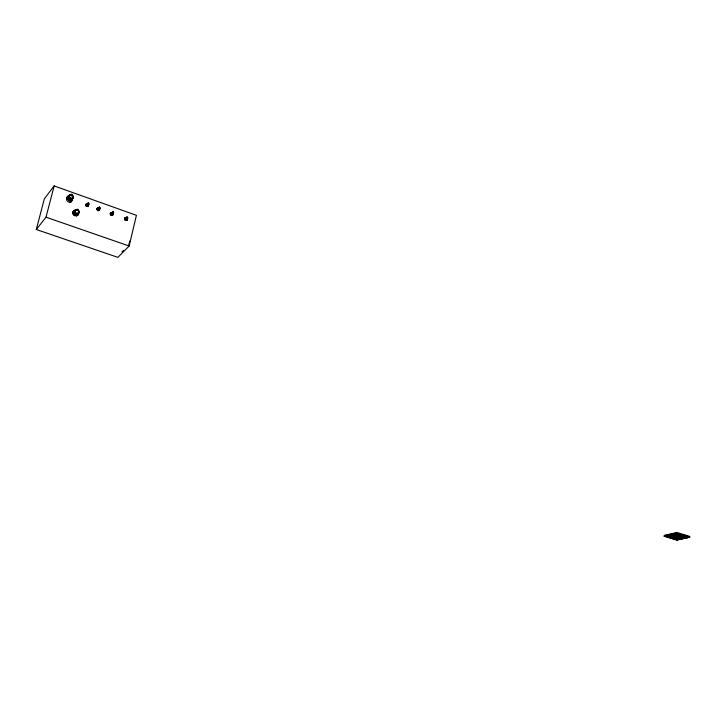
<?xml version="1.0" encoding="UTF-8"?>
<svg xmlns="http://www.w3.org/2000/svg" width="726" height="726" viewBox="0 0 726 726"><rect width="100%" height="100%" fill="white"/><g stroke="black" fill="none" stroke-linecap="round" stroke-linejoin="round"><path stroke-width="1.09" d="M127.014 217.128C124.346 218.399 129.491 219.17 127.032 216.938C123.248 218.335 130.326 219.833 126.996 216.929M75.068 210.812A2.45 2.124 36.1 0 0 73.762 213.943A2.45 2.124 36.1 0 0 77.455 214.769L79.007 212.782M112.875 211.901C110.18 213.172 115.37 213.961 112.893 211.711C109.063 213.108 116.214 214.633 112.857 211.702M686.152 536.523L686.497 537.803L686.605 536.65M686.261 536.496L686.605 537.775L686.714 536.632M687.005 537.694L687.223 536.523M687.513 537.585L687.622 536.432M688.021 537.476L688.103 536.587M688.203 536.559L688.13 537.449L687.549 537.331M688.538 537.367L685.625 537.739L688.538 537.367L688.611 536.469M689.627 537.313L689.7 536.423L677.086 532.539L664.272 535.371L664.19 536.26L676.723 540.071L689.627 537.313L677.013 533.438L664.19 536.26M679.1 537.648L679.173 536.432M679.227 537.685L679.309 536.478M679.373 535.352L679.472 533.882L679.953 534.027M679.336 537.657L679.409 536.768M679.5 535.398L679.745 533.755L679.264 533.601L679.073 536.06L676.151 535.162M679.6 537.539L679.681 536.65M679.772 534.944L679.872 533.792L679.345 533.837L679.273 534.735L679.364 533.9L679.854 534.055M679.572 539.037L682.449 538.665L679.572 539.037L679.781 536.623M679.881 535.243L679.953 534.345M679.835 537.866L679.972 535.942M679.981 535.543L680.062 534.327M680.035 538.066L680.443 539.091L680.652 537.93M680.108 537.113L680.08 535.924M680.117 535.579L680.298 534.663M680.044 539.182L680.144 538.039M680.208 537.721L680.289 536.514M680.344 537.757L680.48 535.833M680.489 535.434L680.589 534.282M680.443 537.739L680.589 535.815M680.634 537.068L680.716 535.852M680.843 537.657L680.979 535.724M680.952 537.63L681.115 535.77M681.124 538.075L680.943 538.991L680.462 538.846M681.142 536.959L681.224 535.743M681.324 537.803L681.324 536.042M681.632 537.966L681.442 538.883L680.97 538.737M681.65 536.85L681.696 535.888L681.433 537.775L678.411 536.904M681.723 537.394L681.832 535.933M681.823 537.694L682.131 535.225M681.95 538.774L682.023 537.884M682.122 536.995L682.204 535.779M682.258 537.031L682.331 535.824M682.64 535.116L682.331 537.585L679.418 536.686M682.631 536.886L682.739 535.416M682.739 537.176L682.812 535.97M683.039 535.035L682.93 536.178L682.331 536.142M683.057 537.412L682.985 538.302L683.565 538.429L683.674 537.285M683.066 536.224L683.148 535.008M683.093 538.284L683.121 537.176M683.438 536.069L683.52 535.18M683.465 538.447L683.565 537.304M683.547 536.369L684.028 535.071L683.946 535.96M683.674 536.405L684.155 535.107L684.055 536.26M683.965 538.338L684.173 537.176M684.155 536.559L683.756 535.198M684.382 536.895L684.437 535.933M684.491 536.868L684.636 535.253M684.473 538.238L684.654 537.322M684.763 536.741L684.945 535.824M684.863 537.04L685.072 535.87M685.054 537.24L684.981 538.129L684.5 537.984M685.163 537.213L685.09 538.102L684.609 537.957M685.271 536.632L685.344 535.743M685.371 536.931L685.453 535.715M685.68 536.378L685.598 537.267L686.188 537.394M672.33 536.886L672.43 535.425M672.476 537.322L672.403 538.211L675.307 539.091L675.398 537.639M672.439 537.176L672.539 535.715M672.648 536.332L672.485 538.438L684.083 536.006M672.621 538.474L672.693 537.594M672.83 536.777L672.911 535.888M672.884 538.356L672.975 537.213M672.966 536.813L673.011 535.861M673.011 538.393L673.084 537.186M673.111 538.365L673.193 537.485M673.329 536.668L673.429 535.198M673.374 538.247L673.456 537.358M673.438 536.959L673.519 535.752M673.483 538.538L673.565 537.34M673.574 537.004L673.801 535.053M673.909 533.764L674.209 534.835L674.309 533.683M673.619 538.574L673.692 537.376M673.855 536.305L673.928 535.089M673.828 538.846L673.955 537.249M673.946 536.85L674.037 535.389M673.982 538.429L674.327 535.008M674.118 538.465L674.191 537.267M674.218 538.447L674.3 537.558M674.445 536.741L674.536 535.28M674.608 533.982L675.017 535.017M674.581 537.186L674.436 539.028L685.907 536.568M674.626 535.833L674.554 537.04L671.632 536.151L671.777 534.49M674.708 534.726L671.822 535.098L674.708 534.726L674.79 533.828M674.59 538.619L674.663 537.412M674.699 538.91L674.799 537.449M674.944 536.632L675.044 535.171M674.826 538.946L675.062 537.331M675.216 534.49L675.053 536.931L672.131 536.042M672.24 536.668L672.013 538.293L674.917 539.173L675.162 537.304M675.325 534.463L675.162 536.904L672.24 536.015M675.198 538.801L675.298 537.34M675.443 536.523L675.543 535.062M676.423 534.799L675.534 534.654L675.616 533.755M675.57 536.251L675.797 533.61M675.661 537.195L675.407 539.073L672.512 538.184M675.752 535.57L675.906 533.583M675.715 538.438L675.797 537.24M675.842 536.124L676.124 533.646M675.824 538.42L676.078 536.541M675.97 536.16L676.224 534.263M676.006 537.748L676.187 536.832M676.26 535.461L676.314 534.499M676.124 539.545L678.52 539.037L675.643 539.4L676.124 539.545L676.269 537.385M676.342 536.015L676.623 533.537M676.305 538.565L676.478 536.45M676.45 536.305L676.714 534.418M676.505 537.639L676.559 536.686M676.578 536.351L676.813 534.39M676.859 534L676.941 533.102L677.821 533.165L677.113 532.957M676.568 539.672L679.436 539.309L677.04 539.817L676.641 538.792M676.696 538.474L676.777 537.276M676.85 535.906L677.004 533.71M677.013 533.438L677.086 532.539M676.959 536.596L676.823 538.52L677.059 536.578M676.959 536.196L677.213 534.309M677.086 536.242L677.14 532.657M677.04 539.817L677.113 538.22M677.095 538.075L677.195 536.614M677.376 535.534L677.53 533.338M677.458 536.487L677.122 539.327L676.541 539.209M677.458 536.087L677.558 534.617M677.558 534.209L677.639 533.311M677.431 538.383L677.83 534.49M677.612 538.111L677.44 539.736L676.959 539.59M677.594 537.966L677.694 536.505M677.694 536.106L677.93 534.472M677.803 536.804L677.539 539.717L677.068 539.572M677.966 535.979L678.066 534.508M677.803 538.556L678.066 536.677M678.148 535.062L678.066 536.278L675.044 535.489M678.356 533.801L678.175 534.717L681.206 535.597M678.111 538.002L677.939 539.627L677.458 539.482M678.12 537.603L678.175 536.65M678.438 534.363L678.175 536.251L675.253 535.361M678.302 536.695L678.039 539.609L677.567 539.463M678.492 535.616L678.565 534.4M678.565 536.568L678.302 538.447L675.398 537.558M678.438 539.527L678.511 538.638M678.592 537.757L678.674 536.541M678.619 538.619L678.547 539.5L677.957 539.382M678.728 537.794L678.801 536.587M678.973 535.761L679.073 534.291M679.073 536.46L678.81 538.338L675.897 537.449M677.385 532.739L665.678 535.479L671.296 534.345L671.196 535.489M669.599 535.08L669.39 536.251L667.012 536.768L666.613 535.734M667.784 535.371L667.303 535.225L667.221 536.106L668.501 536.441M667.33 536.087L667.412 535.198M667.702 536.26L667.802 535.107M667.811 536.233L667.902 535.089M667.92 536.323L668.101 535.407M668.201 536.151L668.301 534.998M668.31 536.124L668.383 535.234M668.419 536.215L668.601 535.298M668.7 536.042L665.842 536.414L668.7 536.042L668.782 535.153M668.991 535.216L668.846 537.322L680.28 534.835L668.229 537.14M669.308 535.906L671.695 535.38L668.827 535.761L669.308 535.906L669.381 535.017M669.744 536.877L669.717 535.697M669.835 537.113L669.935 535.97M670.116 536.732L670.298 535.815M670.397 534.536L670.697 535.597M670.361 537.068L670.425 535.861M670.452 537.612L670.543 536.151M670.579 537.648L670.897 534.427M679.672 534.645L667.757 536.995L670.67 537.884L670.987 534.772M670.951 537.503L671.042 536.042M671.096 534.753L671.496 535.788M671.133 536.596L671.06 537.794L668.147 536.913M671.405 535.897L671.16 537.775L668.247 536.886M671.414 535.552L671.378 534.581M671.35 536.85L671.541 535.933M671.514 535.534L671.595 534.645M671.559 537.685L671.632 536.487M671.813 535.234L671.659 537.667L668.637 536.804M671.831 536.995L671.904 535.788M672.049 537.585L672.212 535.144M672.24 536.332L672.312 535.126M99.398 207.291C96.676 208.553 101.903 209.36 99.417 207.101C95.56 208.489 102.765 210.032 99.38 207.091M88.236 203.153C85.487 204.414 90.75 205.24 88.254 202.962C84.361 204.351 91.612 205.912 88.218 202.953M72.927 212.745L73.689 210.93L75.159 210.703C71.466 211.529 74.932 216.956 77.546 214.651L77.8 215.123C75.985 216.638 72.99 215.014 72.927 212.745L73.498 212.682M75.903 214.742L78.544 213.462L78.317 213.054C77.482 216.402 72.31 213.998 74.442 211.493M74.106 211.956C80.296 202.545 80.214 221.339 74.106 211.956L74.769 210.404L76.157 209.505L75.767 209.977L77.364 209.623L78.825 210.812M78.072 213.771L75.522 212.881L75.05 210.967L74.161 211.384M77.682 214.234L78.172 213.145M78.553 213.308L77.8 215.123L77.809 214.342L78.254 214.551M78.707 212.373L79.08 211.366L78.68 211.838M72.618 197.699C72.618 206.084 61.982 195.394 69.941 195.766M72.255 197.654L72.428 199.641L71.983 200.204L71.729 199.732C69.106 202.019 65.63 196.592 69.333 195.784L69.106 195.448M71.883 198.652C70.976 201.429 66.547 198.57 68.616 196.564M68.271 197C74.46 187.589 74.388 206.411 68.271 197L69.678 195.23L68.543 195.92M68.652 196.519L69.387 195.575L69.369 197.499L71.683 198.978L69.397 198.162L68.652 196.519L69.206 196.002L68.435 195.639M71.856 199.296L72.736 198.398M71.72 195.448L72.6 196.347L72.99 195.866L73.281 197.581L71.683 198.978M69.079 196.564L71.139 198.488L70.694 199.469M70.014 200.784L70.095 200.213M75.84 215.713L75.921 215.141M128.765 245.107L129.727 241.05M129.155 246.005L136.415 215.332L54.16 185.929L44.35 198.824L36.3 229.498L117.893 257.367L129.155 246.005L46.001 217.192L36.3 229.498M46.001 217.192L54.16 185.929M76.303 213.816L74.497 211.484L76.303 213.816L75.912 214.279M69.279 200.612L69.478 200.077M75.105 215.549L75.313 215.005M74.969 211.066L74.769 210.404M77.618 213.78L77.237 214.333M78.136 213.262L76.983 213.453L76.52 214.415M78.508 213.508L79.179 211.956L78.227 210.467L76.774 209.896M68.743 196.583L69.206 195.811M72.428 199.641L72.092 199.169M72.691 197.853L72.954 197.336M77.818 210.141L77.546 210.377M72.918 196.964L72.11 194.958L71.52 195.766M68.589 200.276L68.906 199.795M74.415 215.214L74.733 214.733M68.326 196.428L68.716 195.947M68.897 195.503L69.76 194.713L71.983 195.185M68.144 197.327L70.068 194.985L69.596 195.33M68.099 197.79L68.689 197.045M68.371 197.581L69.161 197.045M69.986 195.085L70.322 194.55L69.378 195.194M70.54 195.022L70.921 194.541L70.44 194.949M68.18 198.271L68.77 197.526M68.616 198.144L69.369 197.499M68.38 198.724L68.979 197.98L68.698 199.133M71.148 195.167L71.529 194.677L70.939 194.94M69.006 198.643L69.687 197.917M69.106 199.469L70.177 198.951L69.578 199.695M70.095 198.243L69.505 199.051M72.219 195.848L72.6 195.367L71.438 195.058M70.567 198.47L70.077 199.332M72.246 196.51L72.709 195.929M70.077 199.813L71.139 198.488M72.836 196.492L72.854 196.909M70.567 199.804L71.175 199.06M71.638 198.479L72.709 198.516M71.03 199.668L72.092 198.343L72.237 198.815M71.293 199.459L72.999 196.864M67.854 196.782A2.459 2.114 35.7 0 0 71.629 199.85L71.729 199.732M71.983 199.432L71.629 199.85M72.328 198.988L73.172 197.835M75.205 210.141L75.903 209.941M74.751 211.112L75.223 210.54M73.97 212.255L75.431 210.513A2.949 2.55 36.1 0 0 72.836 213.662M73.925 212.727L74.996 212.01M75.885 210.377L76.756 209.487L76.384 210.368M74.007 213.199L74.606 212.482L75.132 213.344M74.46 213.099L75.286 212.373L74.215 213.662M74.533 214.07L75.522 212.881M78.236 213.145L78.898 213.036L78.154 213.925M74.379 210.876L75.123 209.977L75.141 210.64M74.932 214.397L75.931 213.208M78.045 210.776L78.227 210.467M75.404 214.624L77.392 213.535M76.393 214.724L77.001 213.998M76.847 214.587L77.936 213.299M86.784 206.375L87.12 206.447M88.191 204.678L88.291 205.004A1.134 0.98 37 0 1 87.41 206.311A1.134 0.98 37 0 1 86.158 205.031A1.134 0.98 37 0 1 87.619 204.36M97.665 210.268L97.529 210.395M112.276 212.89A1.361 1.18 38.9 0 0 110.461 213.308A1.361 1.18 38.9 0 0 111.387 215.077L111.45 215.014A1.361 1.18 38.9 0 0 112.829 213.335A1.452 1.252 38.9 0 1 111.967 215.241A1.452 1.252 38.9 0 1 110.307 213.544A1.452 1.252 38.9 0 1 112.312 212.827M112.82 214.642L112.875 214.578A1.361 1.18 38.9 0 1 111.722 215.159L111.359 215.114M125.48 220.314L125.843 220.359M121.968 251.976L123.474 250.452M126.832 219.942A1.352 1.171 40 0 1 126.378 220.35L126.578 220.25M72.019 198.443L73.072 198.089M67.518 199.187L68.017 198.888M73.353 214.125L73.852 213.825M67.219 198.516L67.772 198.325M73.045 213.453L73.598 213.262M69.596 195.566L70.059 195.43M68.997 196.31L69.46 196.183M672.902 533.991L674.282 533.937M676.432 533.211L677.34 533.011M666.532 536.623L669.39 536.251M675.534 534.654L678.438 534.272L676.024 534.799M669.917 536.224L672.394 535.597L669.517 535.97L669.998 536.115M668.973 537.367L680.407 534.871L682.113 535.398M681.287 534.699L681.796 534.59M669.454 537.512L681.024 535.062M670.062 537.694L681.632 535.253M670.67 537.884L682.504 535.398M673.801 537.667L674.772 537.703M680.18 536.215L680.716 536.169M683.729 535.452L684.763 535.298L684.691 536.187L673.22 538.665M672.013 538.293L683.465 535.815L686.388 536.714L674.917 539.173M673.093 538.619L684.564 536.151M673.701 538.81L685.299 536.378M674.309 538.991L685.78 536.523L685.68 537.494L685.099 537.376M689.7 536.423L684.7 537.458L687.604 537.086L687.132 536.941M125.861 217.954L126.161 217.9A1.352 1.171 40.1 0 0 124.573 218.816A1.352 1.171 40.1 0 0 126.015 220.296A1.352 1.171 40.1 0 0 127.068 218.853M98.219 208.126L98.527 208.072A1.352 1.171 37.9 0 0 97.057 209.043A1.352 1.171 37.9 0 0 98.727 210.395A1.352 1.171 37.9 0 0 99.435 208.671M111.713 212.736L112.013 212.682A1.361 1.18 38.9 0 0 111.132 214.86L111.45 215.014M67.101 197.808L67.672 197.744M76.275 209.905L76.856 209.796M67.173 197.127L67.727 197.182M72.999 212.065L73.562 212.11M99.172 208.634A1.125 0.971 37.9 0 1 98.527 210.204L97.974 210.077A1.125 0.971 37.9 0 1 98.446 208.162A1.134 0.98 37.9 0 0 97.665 208.289M98.527 210.204L97.974 210.077M67.427 196.51L67.945 196.664M73.262 211.447L73.771 211.602M673.329 534.772L673.81 534.917M674.027 534.98L674.508 535.135M679.527 536.668L682.44 537.558M683.656 537.93L683.547 537.957M683.992 538.084L684.582 538.211M673.22 534.799L673.71 534.944M673.919 535.008L674.4 535.153M672.721 534.908L674.009 535.243M674.645 535.489L677.676 536.36M678.91 536.795L681.932 537.667M682.567 537.921L683.148 538.039M683.493 538.193L684.073 538.32M670.797 534.454L672.076 534.79M678.801 536.904L679.391 537.022M672.222 535.017L673.501 535.352M674.136 535.597L677.167 536.469M682.059 538.03L682.649 538.148M670.298 534.563L670.878 534.69M673.637 535.706L676.668 536.578M677.903 537.013L680.924 537.884M672.321 535.443L672.802 535.588M677.186 536.931L677.775 537.058M673.138 535.824L676.16 536.686M677.403 537.122L680.425 537.993M673.646 536.115L674.236 536.233M670.715 535.343L671.995 535.679M672.63 535.933L675.661 536.795M676.904 537.231L679.917 538.102M680.552 538.347L681.133 538.474M681.469 538.628L682.059 538.746M670.325 535.434L670.806 535.579M676.505 537.322L679.418 538.211M680.153 538.438L680.634 538.583M681.079 538.71L681.551 538.855M670.915 535.661L671.396 535.815M676.396 537.34L679.309 538.229M680.044 538.456L680.525 538.601M669.826 535.543L670.307 535.688M670.515 535.752L670.996 535.897M671.741 536.124L674.654 537.013L674.908 535.126L674.427 534.899M676.006 537.431L678.91 538.32M679.654 538.538L680.126 538.692M680.571 538.819L681.052 538.964M669.717 535.561L670.198 535.706M670.407 535.779L670.888 535.924M679.545 538.565L680.017 538.71M669.327 535.652L669.808 535.797M670.497 536.006L670.388 536.033M671.241 536.233L674.155 537.122L674.499 534L674.98 534.154M675.507 537.539L678.411 538.429M679.146 538.647L679.627 538.792M680.071 538.928L680.543 539.073M669.218 535.67L669.699 535.824M671.133 536.26L674.055 537.149M679.037 538.674L679.518 538.819M667.993 535.434L668.474 535.579M670.633 536.369L673.655 537.231M674.899 537.667L677.912 538.529M666.804 535.334L667.394 535.452M670.134 536.478L673.156 537.34M674.4 537.775L677.412 538.638M673.692 537.694L674.273 537.812M667.72 535.997L669 536.332M669.635 536.587L672.657 537.449M673.9 537.884L676.913 538.746M677.539 538.991L678.12 539.119M678.456 539.273L679.046 539.391M670.261 536.85L670.742 536.995M669.136 536.695L672.158 537.558M673.401 537.993L676.405 538.855M677.04 539.1L677.621 539.227M666.731 536.215L668.011 536.55M672.902 538.102L675.906 538.964M666.341 536.305L666.813 536.45M667.031 536.514L667.512 536.659M676.142 539.291L676.623 539.436M666.232 536.323L666.713 536.478M666.922 536.541L667.403 536.686M676.042 539.318L676.514 539.463M687.168 535.815L687.685 536.196M679.872 533.792L680.353 533.937M683.547 534.917L685.244 535.443M677.313 533.274L676.832 533.129L676.759 534.018L678.039 534.354M681.206 534.463L681.687 534.617M683.647 535.216L684.128 535.361M678.864 534.009L679.345 534.164M683.747 535.516L684.228 535.661M680.189 534.69L680.779 534.808M678.683 534.608L681.714 535.489M682.957 535.924L685.988 536.795M686.615 537.049L687.204 537.176M678.565 534.717L679.155 534.844M676.251 534.136L677.539 534.472M682.449 536.033L685.48 536.904M686.106 537.158L686.696 537.285M687.041 537.44L687.622 537.558M677.449 534.645L677.93 534.79M675.743 534.245L677.031 534.581M677.667 534.835L680.707 535.706M681.95 536.142L684.972 537.013M686.533 537.549L687.114 537.667M675.234 534.354L676.523 534.69M677.158 534.944L680.198 535.815M681.442 536.251L684.464 537.122M673.41 533.882L673.891 534.027M676.759 535.026L679.69 535.924M681.042 536.342L683.956 537.231M676.659 535.053L679.581 535.951M680.934 536.36L683.847 537.258M676.26 535.135L679.182 536.033M680.534 536.45L683.447 537.34M680.425 536.469L683.347 537.367M673.837 534.663L674.318 534.808M675.752 535.253L678.683 536.142L678.864 533.692L678.574 536.169L675.643 535.271M680.026 536.559L682.948 537.449L679.926 536.578M683.683 537.676L684.164 537.821M683.574 537.703L684.055 537.848M78.136 213.662L78.49 213.989L78.045 213.771A2.45 2.124 36.1 0 0 78.081 213.262M71.248 200.04L71.411 200.567M77.074 214.96L77.237 215.486M70.694 200.204L70.74 200.766M76.52 215.123L76.566 215.686M127.268 218.853A1.116 0.962 40.1 0 1 125.507 219.688M112.603 213.889A1.125 0.971 38.9 0 1 111.55 214.941A1.125 0.971 38.9 0 1 110.515 213.589A1.343 1.162 38.9 0 1 112.085 212.609A1.452 1.252 38.9 0 0 110.361 213.707A1.452 1.252 38.9 0 0 112.14 215.159A1.452 1.252 38.9 0 0 112.893 213.299A1.343 1.162 38.9 0 1 112.176 214.987A1.343 1.162 38.9 0 1 110.524 213.644A1.125 0.971 38.9 0 1 111.922 213.008M72.019 199.042A2.958 2.541 35.7 0 1 70.585 201.991A2.958 2.541 35.7 0 1 67.055 200.73A2.958 2.541 35.7 0 1 67.264 197.345M71.438 201.329A2.949 2.541 35.6 0 1 71.175 201.946M78.217 212.818A2.949 2.55 36.1 0 1 76.348 215.903M74.887 215.758A2.949 2.55 36.1 0 1 74.197 215.422M73.598 214.941A2.949 2.55 36.1 0 1 73.135 214.333M87.483 206.52A1.47 1.27 37 0 1 85.677 205.05M88.318 204.578A1.47 1.27 37 0 1 87.537 206.456A1.47 1.27 37 0 1 85.732 204.986A1.47 1.27 37 0 1 87.447 203.87A1.361 1.171 37 0 0 85.904 204.913A1.361 1.171 37 0 0 87.574 206.275A1.361 1.171 37 0 0 88.3 204.541M88.182 204.75A1.134 0.98 37 0 1 87.374 206.084A1.134 0.98 37 0 1 86.122 204.805A1.134 0.98 37 0 1 87.574 204.133M97.819 210.667A1.461 1.261 37.9 0 1 97.484 210.504M99.453 208.707A1.461 1.261 37.9 0 1 98.691 210.576A1.461 1.261 37.9 0 1 96.894 209.106A1.461 1.261 37.9 0 1 98.591 207.999M112.938 214.361A1.361 1.18 38.9 0 0 112.911 213.707A1.125 0.971 38.9 0 1 111.795 214.787A1.125 0.971 38.9 0 1 110.751 213.444A1.125 0.971 38.9 0 1 112.167 212.863M126.905 219.996A1.443 1.243 40 0 1 126.424 220.423M126.152 217.809A1.443 1.243 40.1 0 0 124.491 218.798A1.443 1.243 40.1 0 0 126.025 220.377A1.443 1.243 40.1 0 0 127.15 218.835A1.334 1.153 40.1 0 1 126.188 220.205A1.334 1.153 40.1 0 1 124.672 218.953A1.334 1.153 40.1 0 1 125.87 217.746M126.959 218.943A1.116 0.962 40.1 0 1 126.006 219.996A1.116 0.962 40.1 0 1 124.872 218.825A1.116 0.962 40.1 0 1 126.015 217.972M70.948 201.501A2.949 2.541 35.6 0 1 69.95 202.373M68.208 196.365A2.459 2.114 35.7 0 1 68.68 196.056M677.258 533.909L674.844 534.445L677.748 534.055L677.258 533.909M674.926 534.79L672.521 535.316L675.407 534.935L674.926 534.79M681.052 538.238L678.647 538.756L681.533 538.383L681.052 538.238M684.083 537.594L681.66 538.111L684.564 537.739L684.083 537.594M685.008 537.875L682.585 538.393L685.489 538.02L685.008 537.875"/></g></svg>
